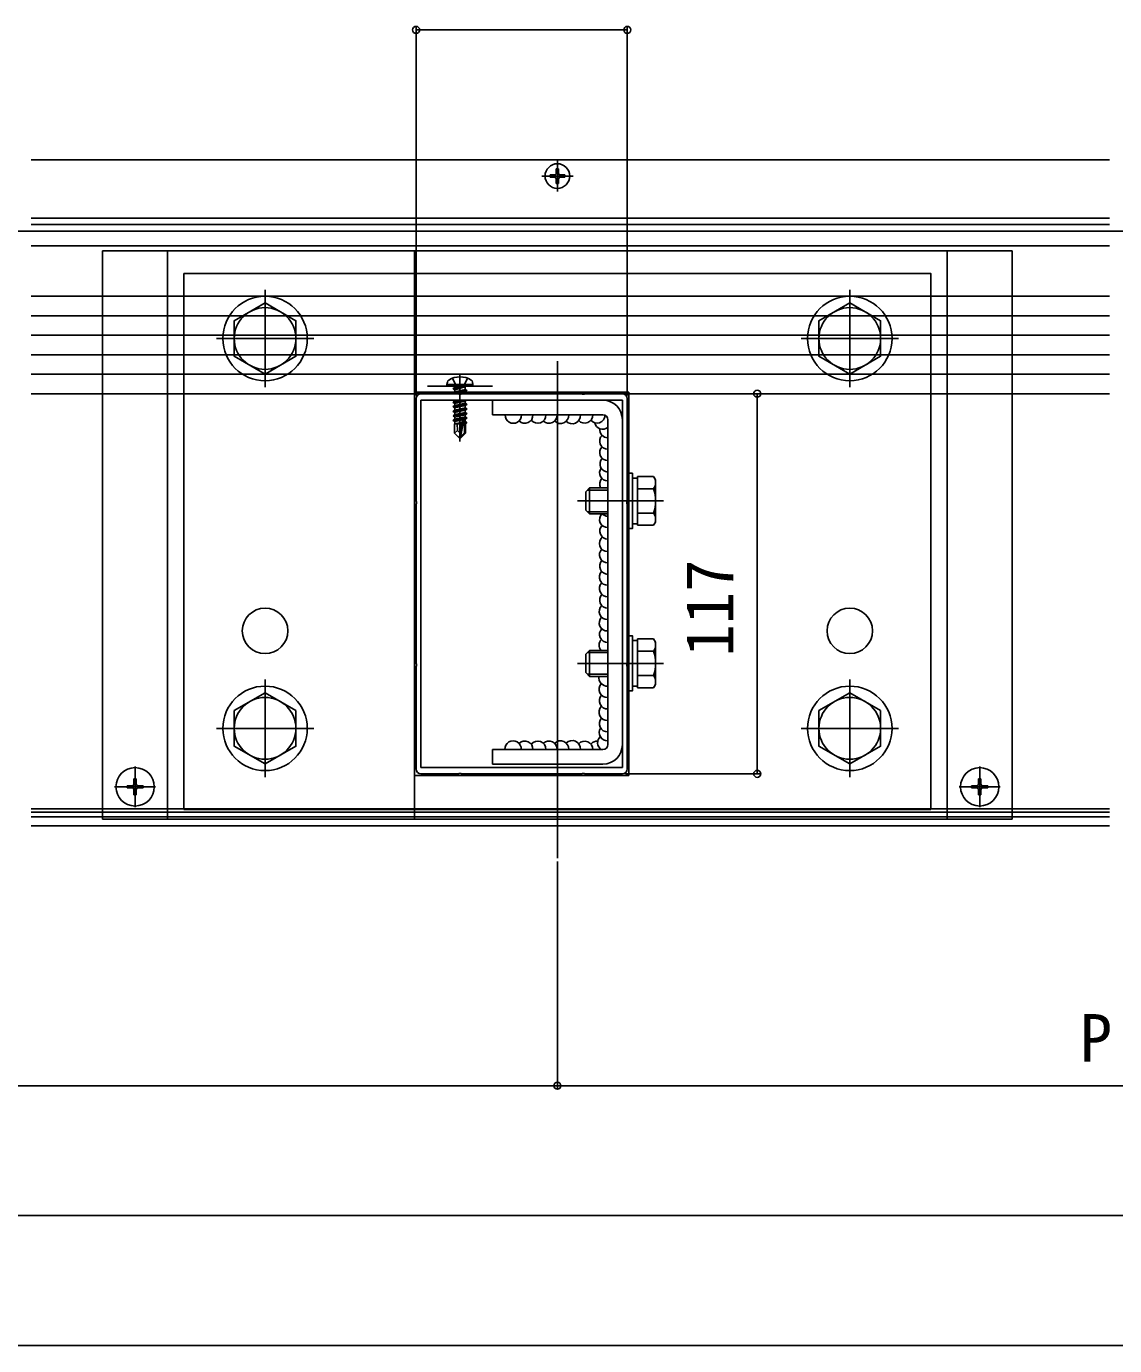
# Model space of a CAD drawing. Units: millimetres, scale not verified. Extents: x -875 to 875, y -1304 to 1296.
# Drawn here: x -445.5 to -110.5, y 224.3 to 630.4 of the extents above; entities that cross this region are included whole.
import ezdxf
from ezdxf.enums import TextEntityAlignment as Align

# ---------------------------------------------------------------- set-up
doc = ezdxf.new("R2010")
doc.units = ezdxf.units.MM
doc.header["$LTSCALE"] = 8
for name, color, linetype in [('0-3_YKK_11', 7, 'Continuous'), ('0-4_YKK_12', 2, 'Continuous'), ('0-5_YKK_13', 4, 'Continuous'), ('0-6_YKK_D', 6, 'Continuous')]:
    doc.layers.add(name, color=color, linetype=linetype)
doc.styles.add('ＭＳ ゴシック', font='')
doc.styles.get('ＭＳ ゴシック').set_extended_font_data('MS Gothic')

msp = doc.modelspace()

# ---------------------------------------------------------------- linework, layer by layer
at = {"layer": '0-3_YKK_11'}
for points in [[(-325.5, 515.799), (-325.5, 484.257), (-325.38, 484.073), (-325.38, 483.524), (-325.5, 483.34)], [(-262, 517.299), (-273.542, 517.299), (-273.725, 517.179), (-274.275, 517.179), (-274.458, 517.299), (-311.542, 517.299), (-311.725, 517.179), (-312.275, 517.179), (-312.458, 517.299), (-324, 517.299)], [(-260.5, 401.799), (-260.5, 433.34), (-260.62, 433.524), (-260.62, 434.073), (-260.5, 434.257), (-260.5, 483.34), (-260.62, 483.524), (-260.62, 484.073), (-260.5, 484.257), (-260.5, 515.799)], [(-325.5, 483.34), (-325.5, 434.257), (-325.38, 434.073), (-325.38, 433.524), (-325.5, 433.34), (-325.5, 401.799)], [(-324, 400.299), (-312.458, 400.299), (-312.275, 400.419), (-311.725, 400.419), (-311.542, 400.299), (-274.458, 400.299), (-274.275, 400.419), (-273.725, 400.419), (-273.542, 400.299), (-262, 400.299)]]:
    msp.add_lwpolyline(points, dxfattribs=at)
msp.add_lwpolyline([(-324, 515.299), (-324, 402.299), (-262, 402.299), (-262, 515.299)], close=True, dxfattribs=at)
for centre, start, end in [((-324, 515.799), 90.00001, 179.99999), ((-262, 515.799), 0.00001, 89.99999), ((-324, 401.799), 180.00001, 269.99999), ((-262, 401.799), 270.00001, 359.99999)]:
    msp.add_arc(centre, 1.5, start, end, dxfattribs=at)
at = {"layer": '0-4_YKK_12'}
for p, q in [((-112, 589.3), (-444, 589.3)), ((-112, 571.3), (-444, 571.3)), ((-112, 569.348), (-444, 569.348)), ((846.5, 567.3), (-803, 567.3)), ((-112, 562.8), (-444, 562.8)), ((-282, 527.299), (-282, 374.3)), ((-112, 389.5), (-444, 389.5)), ((-112, 388.5), (-444, 388.5)), ((-112, 387.1), (-444, 387.1)), ((-112, 384.3), (-444, 384.3))]:
    msp.add_line(p, q, dxfattribs=at)
at = {"layer": '0-5_YKK_13'}
for p, q in [((-282, 579.5), (-282, 589.1)), ((-282.35, 585.15), (-282.35, 586.55)), ((-282.35, 586.55), (-281.65, 586.55)), ((-281.65, 585.15), (-281.65, 586.55)), ((-286.8, 584.3), (-277.2, 584.3)), ((-284.25, 584.65), (-282.85, 584.65)), ((-284.25, 583.95), (-284.25, 584.65)), ((-284.25, 583.95), (-282.85, 583.95)), ((-282.35, 582.05), (-282.35, 583.45)), ((-282.35, 582.05), (-281.65, 582.05)), ((-281.65, 582.05), (-281.65, 583.45)), ((-281.15, 584.65), (-279.75, 584.65)), ((-281.15, 583.95), (-279.75, 583.95)), ((-279.75, 583.95), (-279.75, 584.65)), ((-112, 562.8), (-444, 562.8)), ((-422, 561.3), (-326, 561.3)), ((-326, 561.3), (-326, 517.3)), ((-142, 561.3), (-326, 561.3)), ((-397, 554.3), (-397, 389.3)), ((-372, 549.3), (-372, 519.3)), ((-192, 549.3), (-192, 519.3)), ((-112, 547.3), (-444, 547.3)), ((-112, 547.3), (-444, 547.3)), ((-112, 541.3), (-444, 541.3)), ((-112, 535.3), (-444, 535.3)), ((-357, 534.3), (-387, 534.3)), ((-177, 534.3), (-207, 534.3)), ((-112, 529.3), (-444, 529.3)), ((-112, 523.3), (-444, 523.3)), ((-316, 520.099), (-315.859, 520.901)), ((-308, 520.099), (-316, 520.099)), ((-316, 520.099), (-315.912, 519.599)), ((-312, 523.499), (-312, 502.599)), ((-308, 520.099), (-308.142, 520.901)), ((-308, 520.099), (-308.088, 519.599)), ((-112, 517.3), (-444, 517.3)), ((-260, 517.8), (-326, 517.8)), ((-326, 517.3), (-326, 386.3)), ((-322, 519.599), (-302, 519.599)), ((-308.088, 519.599), (-315.912, 519.599)), ((-314.1, 518.949), (-310.5, 519.549)), ((-310.5, 519.449), (-314.1, 518.849)), ((-314.1, 518.949), (-313.55, 519.266)), ((-314.1, 518.949), (-314.1, 518.849)), ((-314.1, 518.949), (-314.1, 518.849)), ((-314.1, 518.849), (-313.55, 518.531)), ((-314.1, 517.549), (-309.9, 518.249)), ((-309.9, 518.149), (-314.1, 517.449)), ((-314.1, 517.549), (-313.55, 517.866)), ((-314.1, 517.549), (-314.1, 517.449)), ((-314.1, 517.449), (-313.843, 517.3)), ((-310.5, 519.549), (-313.55, 519.266)), ((-313.55, 518.531), (-310.5, 519.449)), ((-313.55, 519.399), (-313.55, 519.266)), ((-310.45, 518.566), (-313.55, 517.866)), ((-313.55, 518.531), (-313.55, 517.866)), ((-310.45, 517.831), (-312.802, 517.3)), ((-310.5, 519.549), (-310.5, 519.449)), ((-310.45, 519.399), (-310.45, 518.566)), ((-309.9, 518.249), (-310.45, 518.566)), ((-309.9, 518.149), (-310.45, 517.831)), ((-310.45, 517.831), (-310.45, 517.3)), ((-309.9, 518.249), (-309.9, 518.149)), ((-260, 517.8), (-260, 399.8)), ((-310.2, 515.299), (-314.1, 514.649)), ((-314.1, 514.749), (-310.8, 515.299)), ((-314.1, 514.749), (-313.55, 515.066)), ((-314.1, 514.749), (-314.1, 514.649)), ((-314.1, 514.649), (-313.55, 514.331)), ((-314.1, 513.349), (-309.9, 514.049)), ((-309.9, 513.949), (-314.1, 513.249)), ((-314.1, 513.349), (-313.55, 513.666)), ((-314.1, 513.349), (-314.1, 513.249)), ((-314.1, 513.249), (-313.55, 512.931)), ((-314.1, 511.949), (-309.9, 512.649)), ((-309.9, 512.549), (-314.1, 511.849)), ((-314.1, 511.949), (-313.55, 512.266)), ((-314.1, 511.949), (-314.1, 511.849)), ((-314.1, 511.849), (-313.55, 511.531)), ((-312.521, 515.299), (-313.55, 515.066)), ((-313.55, 515.299), (-313.55, 515.066)), ((-310.45, 514.366), (-313.55, 513.666)), ((-313.55, 514.331), (-313.55, 513.666)), ((-310.45, 512.966), (-313.55, 512.266)), ((-313.55, 512.931), (-313.55, 512.266)), ((-310.45, 515.031), (-310.45, 514.366)), ((-309.9, 514.049), (-310.45, 514.366)), ((-310.45, 513.631), (-310.45, 512.966)), ((-309.9, 512.649), (-310.45, 512.966)), ((-310.45, 512.231), (-310.45, 511.566)), ((-309.9, 514.049), (-309.9, 513.949)), ((-309.9, 512.649), (-309.9, 512.549)), ((-302, 515.3), (-302, 510.8)), ((-268, 515.3), (-302, 515.3)), ((-314.1, 510.549), (-309.9, 511.249)), ((-309.9, 511.149), (-314.1, 510.449)), ((-314.1, 510.549), (-313.55, 510.866)), ((-314.1, 510.549), (-314.1, 510.449)), ((-314.1, 510.449), (-313.55, 510.131)), ((-314.1, 509.149), (-311.074, 509.653)), ((-311.102, 509.548), (-314.1, 509.049)), ((-314.1, 509.149), (-313.55, 509.466)), ((-314.1, 509.149), (-314.1, 509.049)), ((-314.1, 509.049), (-313.55, 508.731)), ((-313.7, 507.999), (-313.55, 508.066)), ((-313.7, 507.999), (-313.7, 505.149)), ((-311.424, 507.999), (-313.7, 507.999)), ((-310.45, 511.566), (-313.55, 510.866)), ((-313.55, 511.531), (-313.55, 510.866)), ((-310.45, 510.166), (-313.55, 509.466)), ((-313.55, 510.131), (-313.55, 509.466)), ((-311.16, 509.271), (-313.55, 508.731)), ((-313.55, 508.731), (-313.55, 508.066)), ((-311.305, 508.573), (-313.55, 508.066)), ((-311.365, 508.281), (-313.083, 507.999)), ((-311.09, 509.605), (-312, 505.22)), ((-310.668, 509.721), (-311.85, 504.023)), ((-311.42, 508.015), (-311.504, 507.999)), ((-310.668, 509.721), (-309.9, 509.849)), ((-309.9, 509.749), (-310.613, 509.63)), ((-310.45, 508.766), (-310.603, 508.731)), ((-310.6, 509.55), (-310.6, 505.273)), ((-310, 508.506), (-310.6, 508.407)), ((-310, 508.291), (-310.6, 508.174)), ((-310.3, 507.999), (-310.6, 507.999)), ((-309.9, 511.249), (-310.45, 511.566)), ((-310.45, 510.831), (-310.45, 510.166)), ((-309.9, 509.849), (-310.45, 510.166)), ((-310.45, 509.431), (-310.45, 508.766)), ((-310, 508.506), (-310.45, 508.766)), ((-310, 508.291), (-310.3, 508.118)), ((-310.3, 508.118), (-310.3, 505.149)), ((-310, 508.506), (-310, 508.291)), ((-309.9, 511.249), (-309.9, 511.149)), ((-309.9, 509.849), (-309.9, 509.749)), ((-302, 510.8), (-268, 510.8)), ((-266.5, 509.3), (-266.5, 409.3)), ((-312.743, 505.952), (-313.7, 505.149)), ((-312.15, 503.599), (-313.7, 505.149)), ((-312, 505.22), (-312.15, 503.599)), ((-312.15, 503.599), (-311.85, 503.599)), ((-312, 505.22), (-312, 503.599)), ((-310.6, 505.273), (-311.85, 504.023)), ((-311.85, 503.599), (-310.3, 505.149)), ((-311.85, 504.023), (-311.85, 503.599)), ((-310.3, 505.149), (-310.6, 505.273)), ((-257.3, 491.806), (-252.381, 491.806)), ((-257.3, 476.794), (-257.3, 491.806)), ((-251.8, 490.8), (-252.381, 491.806)), ((-273.3, 487.1), (-272.1, 488.3)), ((-272.748, 487.652), (-266.5, 487.652)), ((-266.5, 488.3), (-272.1, 488.3)), ((-272.1, 488.3), (-272.1, 480.3)), ((-257.3, 491.35), (-258.9, 491.35)), ((-257.3, 480.3), (-257.3, 488.3)), ((-257.3, 488.053), (-252.381, 488.053)), ((-251.8, 477.8), (-251.8, 490.8)), ((-249.3, 484.3), (-275.8, 484.3)), ((-273.3, 487.1), (-273.3, 481.5)), ((-273.3, 481.5), (-272.1, 480.3)), ((-272.748, 480.948), (-266.5, 480.948)), ((-272.1, 480.3), (-266.5, 480.3)), ((-257.3, 480.547), (-252.381, 480.547)), ((-258.9, 477.25), (-257.3, 477.25)), ((-257.3, 476.794), (-252.381, 476.794)), ((-251.8, 477.8), (-252.381, 476.794)), ((-257.3, 441.35), (-258.9, 441.35)), ((-257.3, 441.806), (-252.381, 441.806)), ((-257.3, 426.794), (-257.3, 441.806)), ((-251.8, 440.8), (-252.381, 441.806)), ((-251.8, 427.8), (-251.8, 440.8)), ((-273.3, 437.1), (-272.1, 438.3)), ((-273.3, 437.1), (-273.3, 431.5)), ((-272.748, 437.652), (-266.5, 437.652)), ((-266.5, 438.3), (-272.1, 438.3)), ((-272.1, 438.3), (-272.1, 430.3)), ((-257.3, 430.3), (-257.3, 438.3)), ((-257.3, 438.053), (-252.381, 438.053)), ((-249.3, 434.3), (-275.8, 434.3)), ((-273.3, 431.5), (-272.1, 430.3)), ((-272.748, 430.948), (-266.5, 430.948)), ((-257.3, 430.547), (-252.381, 430.547)), ((-372, 429.3), (-372, 399.3)), ((-272.1, 430.3), (-266.5, 430.3)), ((-258.9, 427.25), (-257.3, 427.25)), ((-257.3, 426.794), (-252.381, 426.794)), ((-251.8, 427.8), (-252.381, 426.794)), ((-192, 429.3), (-192, 399.3)), ((-357, 414.3), (-387, 414.3)), ((-177, 414.3), (-207, 414.3)), ((-302, 407.8), (-302, 403.3)), ((-268, 407.8), (-302, 407.8)), ((-412, 390), (-412, 402.6)), ((-302, 403.3), (-268, 403.3)), ((-152, 390), (-152, 402.6)), ((-412.35, 398.8), (-411.65, 398.8)), ((-412.35, 398.8), (-412.35, 397.15)), ((-411.65, 398.8), (-411.65, 397.15)), ((-260, 399.8), (-326, 399.8)), ((-326, 399.8), (-326, 386.3)), ((-152.35, 398.8), (-151.65, 398.8)), ((-152.35, 398.8), (-152.35, 397.15)), ((-151.65, 398.8), (-151.65, 397.15)), ((-418.3, 396.3), (-405.7, 396.3)), ((-414.5, 396.65), (-414.5, 395.95)), ((-414.5, 396.65), (-412.85, 396.65)), ((-414.5, 395.95), (-412.85, 395.95)), ((-412.35, 395.45), (-412.35, 393.8)), ((-411.65, 395.45), (-411.65, 393.8)), ((-411.15, 396.65), (-409.5, 396.65)), ((-411.15, 395.95), (-409.5, 395.95)), ((-409.5, 396.65), (-409.5, 395.95)), ((-158.3, 396.3), (-145.7, 396.3)), ((-154.5, 396.65), (-154.5, 395.95)), ((-154.5, 396.65), (-152.85, 396.65)), ((-154.5, 395.95), (-152.85, 395.95)), ((-152.35, 395.45), (-152.35, 393.8)), ((-151.65, 395.45), (-151.65, 393.8)), ((-151.15, 396.65), (-149.5, 396.65)), ((-151.15, 395.95), (-149.5, 395.95)), ((-149.5, 396.65), (-149.5, 395.95)), ((-412.35, 393.8), (-411.65, 393.8)), ((-152.35, 393.8), (-151.65, 393.8)), ((-326, 386.3), (-422, 386.3)), ((-397, 389.3), (-167, 389.3)), ((-326, 386.3), (-142, 386.3))]:
    msp.add_line(p, q, dxfattribs=at)
for points in [[(-422, 561.3), (-422, 517.3), (-422, 386.3)], [(-402, 561.3), (-402, 517.3), (-402, 386.3)], [(-162, 561.3), (-162, 517.3), (-162, 386.3)], [(-142, 561.3), (-142, 517.3), (-142, 386.3)], [(-167, 389.3), (-167, 554.3), (-397, 554.3)], [(-314.3, 522.078), (-313.145, 519.761), (-312, 519.153)], [(-309.7, 522.078), (-310.855, 519.761), (-312, 519.153)], [(-309.987, 515.299), (-310.45, 515.031), (-313.55, 514.331)], [(-309.9, 513.949), (-310.45, 513.631), (-313.55, 512.931)], [(-309.9, 512.549), (-310.45, 512.231), (-313.55, 511.531)], [(-309.9, 511.149), (-310.45, 510.831), (-313.55, 510.131)], [(-312, 505.22), (-312.743, 505.952), (-312.9, 507.999)], [(-309.9, 509.749), (-310.45, 509.431), (-310.6, 509.397)]]:
    msp.add_lwpolyline(points, dxfattribs=at)
for points in [[(-372, 545.27), (-381.5, 539.785), (-381.5, 528.815), (-372, 523.33), (-362.5, 528.815), (-362.5, 539.785)], [(-192, 545.27), (-201.5, 539.785), (-201.5, 528.815), (-192, 523.33), (-182.5, 528.815), (-182.5, 539.785)], [(-260.5, 492.8), (-260.5, 475.8), (-258.9, 475.8), (-258.9, 492.8)], [(-260.5, 442.8), (-260.5, 425.8), (-258.9, 425.8), (-258.9, 442.8)], [(-372, 425.27), (-381.5, 419.785), (-381.5, 408.815), (-372, 403.33), (-362.5, 408.815), (-362.5, 419.785)], [(-192, 425.27), (-201.5, 419.785), (-201.5, 408.815), (-192, 403.33), (-182.5, 408.815), (-182.5, 419.785)]]:
    msp.add_lwpolyline(points, close=True, dxfattribs=at)
for centre, radius in [((-282, 584.3), 3.8), ((-372, 534.3), 13), ((-192, 534.3), 13), ((-372, 534.3), 9.5), ((-192, 534.3), 9.5), ((-372, 444.3), 7), ((-192, 444.3), 7), ((-372, 414.3), 13), ((-192, 414.3), 13), ((-372, 414.3), 9.5), ((-192, 414.3), 9.5), ((-412, 396.3), 5.9), ((-152, 396.3), 5.9)]:
    msp.add_circle(centre, radius, dxfattribs=at)
for centre, radius, start, end in [((-282.85, 585.15), 0.5, 270, 0), ((-281.15, 585.15), 0.5, 180, 270), ((-282.85, 583.45), 0.5, 0, 90), ((-281.15, 583.45), 0.5, 90, 180), ((-314.972, 520.745), 0.9, 122.05588, 170), ((-312, 515.999), 6.5, 57.94412, 122.05588), ((-309.028, 520.745), 0.9, 10, 57.94412), ((-313.75, 519.399), 0.2, 0, 90), ((-310.25, 519.399), 0.2, 90, 180), ((-268, 509.3), 6, 0, 90), ((-310.848, 509.55), 0.248, 0, 167.19096), ((-295.589, 510.694), 2.5, 177.57914, 2.42086), ((-292.049, 510.694), 2.5, 224.92958, 2.42086), ((-288.055, 510.694), 2.5, 216.97641, 2.42086), ((-284.576, 510.694), 2.5, 225.90888, 2.42086), ((-281.032, 510.63), 2.5, 223.82069, 3.89969), ((-277.424, 510.566), 2.5, 222.78303, 5.38112), ((-273.623, 510.759), 2.5, 223.33988, 0.94365), ((-269.811, 510.759), 2.5, 220.32701, 357.14199), ((-268.064, 508.845), 2.5, 191.19214, 308.7142), ((-268, 509.3), 1.5, 0, 90), ((-266.483, 506.239), 2.5, 173.67744, 269.61562), ((-266.483, 502.727), 2.5, 135.38013, 269.61562), ((-266.483, 499.215), 2.5, 135.37788, 269.61562), ((-266.385, 495.678), 2.5, 136.55193, 267.35219), ((-266.512, 492.985), 2.5, 144.66303, 270.26943), ((-255.123, 489.929), 3.323, 325.61575, 34.38425), ((-266.512, 489.473), 2.5, 135.37788, 207.98132), ((-264.219, 484.3), 12.419, 342.41205, 17.58795), ((-266.54, 478.59), 2.5, 135.37788, 270.92327), ((-266.54, 482.102), 2.5, 226.10856, 270.92327), ((-255.123, 478.671), 3.323, 325.61575, 34.38425), ((-266.442, 475.052), 2.5, 136.55193, 268.66062), ((-266.569, 471.25), 2.5, 128.5381, 271.57724), ((-266.569, 467.738), 2.5, 135.37788, 271.57724), ((-266.47, 464.201), 2.5, 136.55193, 269.31454), ((-266.597, 460.844), 2.5, 135.62065, 272.23141), ((-266.597, 457.332), 2.5, 135.37788, 272.23141), ((-266.499, 453.795), 2.5, 136.55193, 269.96836), ((-266.637, 450.286), 2.5, 133.13459, 273.14141), ((-266.637, 446.774), 2.5, 135.37788, 273.14141), ((-266.538, 443.237), 2.5, 136.55193, 270.87739), ((-266.677, 439.937), 2.5, 136.24486, 220.89181), ((-255.123, 439.929), 3.323, 325.61575, 34.38425), ((-264.219, 434.3), 12.419, 342.41205, 17.58795), ((-255.123, 428.671), 3.323, 325.61575, 34.38425), ((-266.716, 429.807), 2.5, 168.63578, 274.96405), ((-266.716, 426.295), 2.5, 135.37788, 274.96405), ((-266.618, 422.758), 2.5, 136.55193, 272.69635), ((-266.716, 419.239), 2.5, 135.37788, 274.96405), ((-266.618, 415.702), 2.5, 136.55193, 272.69635), ((-266.618, 412.962), 2.5, 146.75754, 272.69635), ((-295.648, 407.97), 2.5, 356.10031, 183.89969), ((-292.049, 407.906), 2.5, 357.57914, 135.02317), ((-288.055, 407.906), 2.5, 357.57914, 143.02359), ((-284.576, 407.906), 2.5, 357.57914, 134.09112), ((-281.032, 407.97), 2.5, 356.10031, 136.17931), ((-277.424, 408.034), 2.5, 354.61888, 137.21697), ((-273.623, 407.841), 2.5, 359.05635, 136.66012), ((-269.811, 407.841), 2.5, 85.13074, 136.66012), ((-267.137, 409.9), 2.5, 131.99025, 237.1599), ((-268, 409.3), 1.5, 270, 0), ((-268, 409.3), 6, 270, 0), ((-412.85, 397.15), 0.5, 270, 0), ((-412.85, 395.45), 0.5, 0, 90), ((-411.15, 397.15), 0.5, 180, 270), ((-411.15, 395.45), 0.5, 90, 180), ((-152.85, 397.15), 0.5, 270, 0), ((-152.85, 395.45), 0.5, 0, 90), ((-151.15, 397.15), 0.5, 180, 270), ((-151.15, 395.45), 0.5, 90, 180)]:
    msp.add_arc(centre, radius, start, end, dxfattribs=at)
at = {"layer": '0-6_YKK_D'}
for p, q in [((-325.5, 516.799), (-325.5, 630.3)), ((-260.5, 516.799), (-260.5, 630.3)), ((-325.5, 629.3), (-260.5, 629.3)), ((-250.5, 517.299), (-219.5, 517.299)), ((-220.5, 517.299), (-220.5, 400.299)), ((-261, 400.299), (-219.5, 400.299)), ((-282, 373.3), (-282, 303.3)), ((-282, 373.3), (-282, 303.3)), ((-612, 304.3), (-282, 304.3)), ((-282, 304.3), (58, 304.3)), ((708, 264.3), (-612, 264.3)), ((-612, 224.3), (846.5, 224.3))]:
    msp.add_line(p, q, dxfattribs=at)
for centre in [(-325.5, 629.3), (-260.5, 629.3), (-220.5, 517.299), (-220.5, 400.299), (-282, 304.3), (-282, 304.3)]:
    msp.add_circle(centre, 1.075, dxfattribs=at)

# ---------------------------------------------------------------- texts
at = {"layer": '0-6_YKK_D', "style": 'ＭＳ ゴシック'}
msp.add_text('117', height=14.66, rotation=90, dxfattribs=at).set_placement((-223.5, 436.355), align=Align.BOTTOM_LEFT)
msp.add_text('P', height=14.66, dxfattribs=at).set_placement((-121.205, 307.3), align=Align.BOTTOM_LEFT)

doc.saveas('drawing.dxf')
